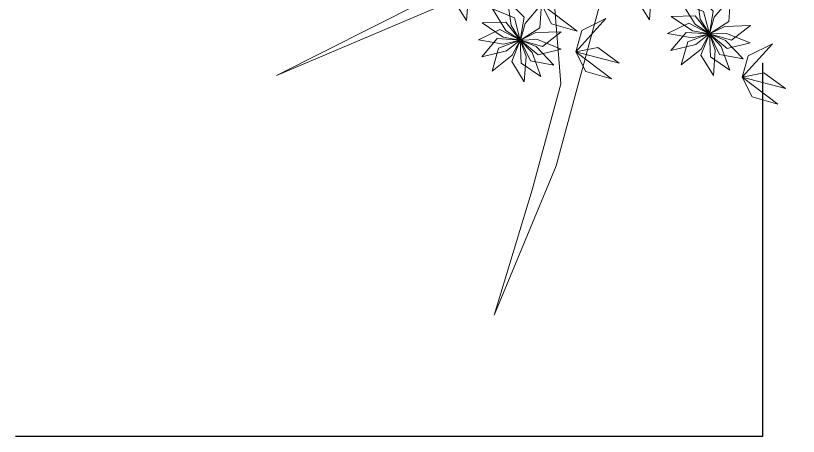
# Model space of a CAD drawing. Header units: inches. Extents: x -173 to 14008, y -3334 to 10368.
# Drawn here: x 6430.5 to 6535.2, y 7846.6 to 7903 of the extents above; entities that cross this region are included whole.
import ezdxf

# ---------------------------------------------------------------- set-up
doc = ezdxf.new("R2010")
doc.units = ezdxf.units.IN
doc.header["$MEASUREMENT"] = 0
doc.layers.add('ARREDAMENTO', color=8, linetype='Continuous', lineweight=18)

msp = doc.modelspace()

# ---------------------------------------------------------------- linework, layer by layer
for q in [(6530.45, 7896.65), (6430.45, 7846.65)]:
    msp.add_line((6530.45, 7846.65), q)
at = {"layer": 'ARREDAMENTO', "linetype": 'Continuous', "lineweight": 0}
msp.add_lwpolyline([(6527.44, 8017.09), (6510.8, 7986.72), (6492.84, 7960.22), (6467.77, 7942.07), (6438.15, 7930.99), (6468.43, 7936.91), (6492.87, 7953.77), (6510.34, 7937.07), (6503.98, 7914.48), (6465.37, 7894.99), (6502.06, 7910.6), (6503.41, 7893.85), (6499.6, 7879.65), (6494.51, 7862.86), (6502.81, 7882.88), (6508.53, 7904.18), (6509.76, 7919.66), (6519.36, 7939.04), (6497.36, 7959.59), (6516.59, 7988.68), (6535.21, 8010.03)], dxfattribs=at)
at = {"layer": 'ARREDAMENTO', "lineweight": 0}
for points in [[(6490.8, 7902.32), (6491.04, 7905.72), (6490.26, 7907.89), (6489.12, 7905.03), (6490.8, 7902.32)], [(6515.27, 7902.43), (6515.5, 7905.83), (6514.72, 7908), (6513.59, 7905.13), (6515.27, 7902.43)], [(6496.3, 7905.05), (6496.78, 7901.68), (6497.99, 7899.72), (6498.51, 7902.76), (6496.3, 7905.05)], [(6521.61, 7905.89), (6522.08, 7902.51), (6523.3, 7900.55), (6523.81, 7903.59), (6521.61, 7905.89)], [(6526.14, 7905.38), (6523.95, 7902.76), (6523.31, 7900.55), (6525.91, 7902.2), (6526.14, 7905.38)], [(6500.83, 7904.54), (6498.64, 7901.93), (6498, 7899.71), (6500.6, 7901.36), (6500.83, 7904.54)], [(6500.83, 7904.54), (6502.16, 7901.88), (6505.61, 7900.91), (6500.83, 7904.54)], [(6519.58, 7904.74), (6521.39, 7901.85), (6523.3, 7900.55), (6522.53, 7903.54), (6519.58, 7904.74)], [(6494.28, 7903.9), (6496.08, 7901.01), (6497.99, 7899.71), (6497.22, 7902.7), (6494.28, 7903.9)], [(6518.2, 7902.87), (6521.02, 7900.96), (6523.29, 7900.55), (6521.38, 7902.97), (6518.2, 7902.87)], [(6492.89, 7902.03), (6495.72, 7900.12), (6497.99, 7899.71), (6496.07, 7902.13), (6492.89, 7902.03)], [(6505.44, 7898.15), (6506.25, 7901), (6509.46, 7902.6), (6505.44, 7898.15)], [(6517.69, 7900.59), (6521.05, 7900), (6523.29, 7900.55), (6520.56, 7901.98), (6517.69, 7900.59)], [(6492.39, 7899.75), (6495.74, 7899.16), (6497.98, 7899.71), (6495.25, 7901.14), (6492.39, 7899.75)], [(6503.48, 7900.83), (6500.08, 7900.71), (6498, 7899.7), (6500.97, 7898.87), (6503.48, 7900.83)], [(6528.79, 7901.67), (6525.38, 7901.55), (6523.31, 7900.54), (6526.28, 7899.71), (6528.79, 7901.67)], [(6492.85, 7897.47), (6496.16, 7898.29), (6497.98, 7899.71), (6494.91, 7899.9), (6492.85, 7897.47)], [(6503.47, 7898.5), (6500.31, 7899.77), (6498, 7899.7), (6500.38, 7897.73), (6503.47, 7898.5)], [(6518.16, 7898.31), (6521.47, 7899.13), (6523.29, 7900.55), (6520.21, 7900.74), (6518.16, 7898.31)], [(6519.51, 7896.41), (6522.2, 7898.51), (6523.29, 7900.54), (6520.4, 7899.47), (6519.51, 7896.41)], [(6523.84, 7894.97), (6524.08, 7898.37), (6523.3, 7900.54), (6522.16, 7897.67), (6523.84, 7894.97)], [(6526.06, 7895.67), (6524.9, 7898.87), (6523.3, 7900.54), (6523.43, 7897.45), (6526.06, 7895.67)], [(6527.81, 7897.21), (6525.44, 7899.67), (6523.3, 7900.54), (6524.67, 7897.77), (6527.81, 7897.21)], [(6528.77, 7899.33), (6525.61, 7900.61), (6523.31, 7900.54), (6525.68, 7898.57), (6528.77, 7899.33)], [(6494.21, 7895.57), (6496.89, 7897.67), (6497.98, 7899.7), (6495.09, 7898.63), (6494.21, 7895.57)], [(6498.53, 7894.13), (6498.77, 7897.53), (6497.99, 7899.7), (6496.85, 7896.83), (6498.53, 7894.13)], [(6500.76, 7894.83), (6499.59, 7898.03), (6497.99, 7899.7), (6498.12, 7896.62), (6500.76, 7894.83)], [(6502.5, 7896.37), (6500.13, 7898.83), (6498, 7899.7), (6499.37, 7896.94), (6502.5, 7896.37)], [(6505.44, 7898.15), (6508.35, 7898.73), (6511.24, 7896.6), (6505.44, 7898.15)], [(6527.71, 7894.75), (6528.51, 7897.6), (6531.73, 7899.2), (6527.71, 7894.75)], [(6505.44, 7898.15), (6506.76, 7895.49), (6510.21, 7894.51), (6505.44, 7898.15)], [(6527.71, 7894.75), (6530.61, 7895.33), (6533.5, 7893.21), (6527.71, 7894.75)], [(6527.71, 7894.75), (6529.03, 7892.09), (6532.48, 7891.12), (6527.71, 7894.75)]]:
    msp.add_lwpolyline(points, dxfattribs=at)

doc.saveas('drawing.dxf')
